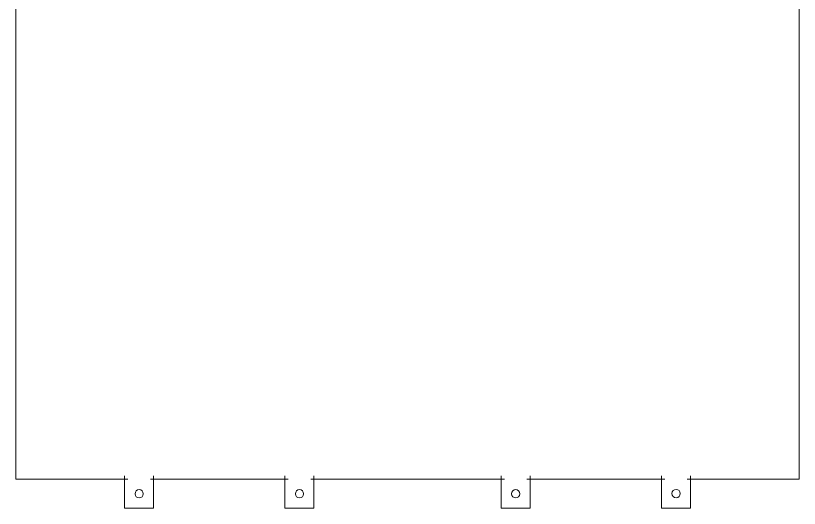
# Model space of a CAD drawing. Header units: centimetres. Extents: x -62 to 52, y -81 to 78.
# Drawn here: x -62.1 to 32.5, y -81.1 to -21.7 of the extents above; entities that cross this region are included whole.
import ezdxf

# ---------------------------------------------------------------- set-up
doc = ezdxf.new("R2010")
doc.units = ezdxf.units.CM
doc.header["$MEASUREMENT"] = 0
doc.layers.add('Layer 1', color=7, linetype='Continuous')

msp = doc.modelspace()

# ---------------------------------------------------------------- linework, layer by layer
at = {"layer": 'Layer 1', "color": 250, "lineweight": 20}
for centre in [(-47.18337, -79.39999), (-27.83337, -79.39999), (-1.73806, -79.39999), (17.61446, -79.36628)]:
    msp.add_ellipse(centre, major_axis=(0, 0.5), ratio=1, dxfattribs=at)
for points, knots in [([(-56.08555, 57.35001), (-56.08555, 57.35001), (-62.08555, 57.35001), (-62.08555, 57.35001), (-62.08555, 57.35001), (-62.08555, -77.64999), (-62.08555, -77.64999), (-62.08555, -77.64999), (-56.08555, -77.64999), (-56.08555, -77.64999)], [0, 0, 0, 0, 0.33333333, 0.33333333, 0.33333333, 0.66666667, 0.66666667, 0.66666667, 1, 1, 1, 1]), ([(26.48918, -77.61628), (26.48918, -77.61628), (32.48918, -77.61628), (32.48918, -77.61628), (32.48918, -77.61628), (32.48918, 57.38372), (32.48918, 57.38372), (32.48918, 57.38372), (26.48918, 57.38372), (26.48918, 57.38372)], [0, 0, 0, 0, 0.33333333, 0.33333333, 0.33333333, 0.66666667, 0.66666667, 0.66666667, 1, 1, 1, 1]), ([(-48.93337, -77.24999), (-48.93337, -77.24999), (-48.93337, -77.64999), (-48.93337, -77.64999), (-48.93337, -77.64999), (-48.53337, -77.64999), (-48.53337, -77.64999)], [0, 0, 0, 0, 0.5, 0.5, 0.5, 1, 1, 1, 1]), ([(-45.43337, -77.24999), (-45.43337, -77.24999), (-45.43337, -77.64999), (-45.43337, -77.64999), (-45.43337, -77.64999), (-45.83337, -77.64999), (-45.83337, -77.64999)], [0, 0, 0, 0, 0.5, 0.5, 0.5, 1, 1, 1, 1]), ([(-29.58337, -77.24999), (-29.58337, -77.24999), (-29.58337, -77.64999), (-29.58337, -77.64999), (-29.58337, -77.64999), (-29.18337, -77.64999), (-29.18337, -77.64999)], [0, 0, 0, 0, 0.5, 0.5, 0.5, 1, 1, 1, 1]), ([(-26.08337, -77.24999), (-26.08337, -77.24999), (-26.08337, -77.64999), (-26.08337, -77.64999), (-26.08337, -77.64999), (-26.48337, -77.64999), (-26.48337, -77.64999)], [0, 0, 0, 0, 0.5, 0.5, 0.5, 1, 1, 1, 1]), ([(-3.48806, -77.24999), (-3.48806, -77.24999), (-3.48806, -77.64999), (-3.48806, -77.64999), (-3.48806, -77.64999), (-3.08806, -77.64999), (-3.08806, -77.64999)], [0, 0, 0, 0, 0.5, 0.5, 0.5, 1, 1, 1, 1]), ([(0.01194, -77.24999), (0.01194, -77.24999), (0.01194, -77.64999), (0.01194, -77.64999), (0.01194, -77.64999), (-0.38806, -77.64999), (-0.38806, -77.64999)], [0, 0, 0, 0, 0.5, 0.5, 0.5, 1, 1, 1, 1]), ([(15.86446, -77.21628), (15.86446, -77.21628), (15.86446, -77.61628), (15.86446, -77.61628), (15.86446, -77.61628), (16.26446, -77.61628), (16.26446, -77.61628)], [0, 0, 0, 0, 0.5, 0.5, 0.5, 1, 1, 1, 1]), ([(19.36446, -77.21628), (19.36446, -77.21628), (19.36446, -77.61628), (19.36446, -77.61628), (19.36446, -77.61628), (18.96446, -77.61628), (18.96446, -77.61628)], [0, 0, 0, 0, 0.5, 0.5, 0.5, 1, 1, 1, 1]), ([(-45.43337, -77.64999), (-45.43337, -77.64999), (-45.43337, -81.14999), (-45.43337, -81.14999), (-45.43337, -81.14999), (-48.93337, -81.14999), (-48.93337, -81.14999), (-48.93337, -81.14999), (-48.93337, -77.64999), (-48.93337, -77.64999)], [0, 0, 0, 0, 0.33333333, 0.33333333, 0.33333333, 0.66666667, 0.66666667, 0.66666667, 1, 1, 1, 1]), ([(-26.08337, -77.64999), (-26.08337, -77.64999), (-26.08337, -81.14999), (-26.08337, -81.14999), (-26.08337, -81.14999), (-29.58337, -81.14999), (-29.58337, -81.14999), (-29.58337, -81.14999), (-29.58337, -77.64999), (-29.58337, -77.64999)], [0, 0, 0, 0, 0.33333333, 0.33333333, 0.33333333, 0.66666667, 0.66666667, 0.66666667, 1, 1, 1, 1]), ([(0.01194, -77.64999), (0.01194, -77.64999), (0.01194, -81.14999), (0.01194, -81.14999), (0.01194, -81.14999), (-3.48806, -81.14999), (-3.48806, -81.14999), (-3.48806, -81.14999), (-3.48806, -77.64999), (-3.48806, -77.64999)], [0, 0, 0, 0, 0.33333333, 0.33333333, 0.33333333, 0.66666667, 0.66666667, 0.66666667, 1, 1, 1, 1]), ([(19.36446, -77.61628), (19.36446, -77.61628), (19.36446, -81.11628), (19.36446, -81.11628), (19.36446, -81.11628), (15.86446, -81.11628), (15.86446, -81.11628), (15.86446, -81.11628), (15.86446, -77.61628), (15.86446, -77.61628)], [0, 0, 0, 0, 0.33333333, 0.33333333, 0.33333333, 0.66666667, 0.66666667, 0.66666667, 1, 1, 1, 1])]:
    msp.add_open_spline(points, degree=3, knots=knots, dxfattribs=at)
at = {"layer": 'Layer 1', "color": 250, "lineweight": 9}
for points in [[(-48.93337, -77.64999), (-51.48391, -77.64999), (-53.48555, -77.64999), (-53.48555, -77.64999), (-53.48555, -77.64999), (-56.08555, -77.64999), (-56.08555, -77.64999)], [(26.48918, -77.61628), (26.48918, -77.61628), (23.88919, -77.61628), (23.88919, -77.61628), (23.88919, -77.61628), (21.9019, -77.61628), (19.36446, -77.61628)]]:
    msp.add_open_spline(points, degree=3, knots=[0, 0, 0, 0, 0.5, 0.5, 0.5, 1, 1, 1, 1], dxfattribs=at)
for points in [[(-38.28555, -77.64999), (-38.28555, -77.64999), (-41.78992, -77.64999), (-45.43337, -77.64999)], [(-38.28555, -77.64999), (-38.28555, -77.64999), (-34.73395, -77.64999), (-29.58337, -77.64999)], [(-26.08337, -77.64999), (-19.12902, -77.64999), (-10.44247, -77.64999), (-3.48806, -77.64999)], [(0.01194, -77.64999), (5.16271, -77.64999), (8.71447, -77.64999), (8.71447, -77.64999)], [(15.86446, -77.61628), (12.21119, -77.61628), (8.68919, -77.61628), (8.68919, -77.61628)]]:
    msp.add_open_spline(points, degree=3, dxfattribs=at)

doc.saveas('drawing.dxf')
